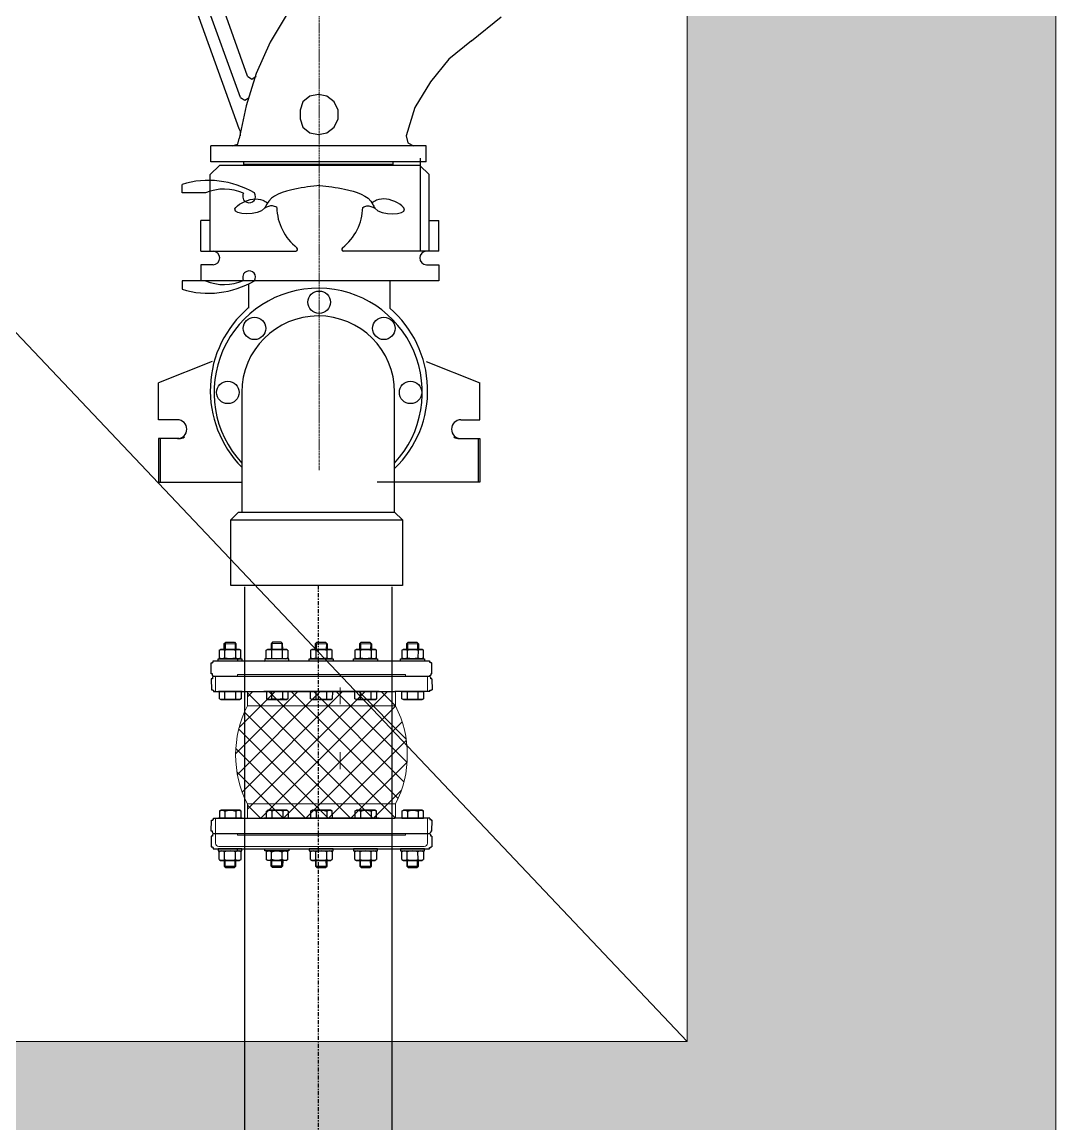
# Model space of a CAD drawing. Header units: millimetres. Extents: x -294625 to 2136527, y -251383 to 128331.
# Drawn here: x 1134293 to 1134853, y -215359 to -214761 of the extents above; entities that cross this region are included whole.
import ezdxf

# ---------------------------------------------------------------- set-up
doc = ezdxf.new("R2010")
doc.units = ezdxf.units.MM
doc.linetypes.add('CENTER', pattern=[3, 1.5, -0.5, 0.5, -0.5])
for name, color, linetype, lineweight in [('0-4', 250, 'Continuous', 5), ('01. CẤP NƯỚC LẠNH', 5, 'Continuous', 9), ('A-FLOR-PATT-1', 254, 'Continuous', 18), ('ICE-BP', 4, 'Continuous', 25), ('ICE-CENTER', 8, 'CENTER', 0), ('N2-PK-TB', 2, 'Continuous', 20), ('N3-NOTE', 11, 'Continuous', 13)]:
    doc.layers.add(name, color=color, linetype=linetype, lineweight=lineweight)
doc.layers.add('H-N-FITTING-35', color=2, linetype='Continuous')
doc.layers.add('ICE-CEN', color=8, linetype='CENTER')

# ---------------------------------------------------------------- blocks, each defined once
blk = doc.blocks.new('WPP')
at = {"layer": 'H-N-FITTING-35', "ltscale": 1000}
for p, q in [((137898.4921038086, -19559.51503570164, 5.101671538996662), (137827.4822882437, -19362.62418345895, 5.101671538996662)), ((137900.1059632527, -19524.01012792005, 5.101671538996662), (137850.0763204684, -19386.83207512803, 5.101671538996662)), ((137908.1752604756, -19499.80223625073, 5.101671538996662), (137869.4426338039, -19391.67365346172, 5.101671538996662)), ((137953.3633249244, -19428.79242068724, 5.101671538996662), (137933.9970115891, -19461.06960957972, 5.101671538996662)), ((138163.1650527248, -19459.45575013333, 5.101671538996662), (138197.0561010616, -19432.02013957455, 5.101671538996662)), ((137933.9970115891, -19461.06960957972, 5.101671538996662), (137917.8584171433, -19496.57451736144, 5.101671538996662)), ((138163.1650527248, -19459.45575013333, 5.101671538996662), (138137.343301611, -19480.43592291357, 5.101671538996662)), ((138137.343301611, -19480.43592291357, 5.101671538996662), (138116.3631288311, -19506.2576740276, 5.101671538996662)), ((137917.8584171433, -19496.57451736144, 5.101671538996662), (137906.5614010312, -19533.6932845877, 5.101671538996662)), ((137908.1752604756, -19499.80223625073, 5.101671538996662), (137913.0168388095, -19503.02995513998, 5.101671538996662)), ((137913.0168388095, -19503.02995513998, 5.101671538996662), (137917.8584171433, -19499.80223625069, 5.101671538996662)), ((138116.3631288311, -19506.2576740276, 5.101671538996662), (138098.6106749405, -19535.30714403084, 5.101671538996662)), ((137900.1059632527, -19524.01012792005, 5.101671538996662), (137904.9475415866, -19527.23784680925, 5.101671538996662)), ((137904.9475415866, -19527.23784680925, 5.101671538996662), (137909.7891199205, -19524.01012791996, 5.101671538996662)), ((137971.1157788159, -19528.85170625338, 5.101671538996662), (137967.8880599267, -19538.53486292103, 5.101671538996662)), ((137979.1850760391, -19522.3962684748, 5.101671538996662), (137971.1157788159, -19528.85170625338, 5.101671538996662)), ((137988.8682327066, -19520.78240903013, 5.101671538996662), (137979.1850760391, -19522.3962684748, 5.101671538996662)), ((137998.5513893743, -19522.39626847465, 5.101671538996662), (137988.8682327066, -19520.78240903013, 5.101671538996662)), ((138006.6206865974, -19528.85170625315, 5.101671538996662), (137998.5513893743, -19522.39626847465, 5.101671538996662)), ((138011.4622649313, -19538.53486292071, 5.101671538996662), (138006.6206865974, -19528.85170625315, 5.101671538996662)), ((137906.5614010312, -19533.6932845877, 5.101671538996662), (137898.4921038086, -19570.81205181396, 5.101671538996662)), ((137967.8880599267, -19538.53486292103, 5.101671538996662), (137967.8880599269, -19548.21801958878, 5.101671538996662)), ((138011.4622649315, -19548.21801958841, 5.101671538996662), (138011.4622649313, -19538.53486292071, 5.101671538996662)), ((138098.6106749405, -19535.30714403084, 5.101671538996662), (138088.9275182732, -19567.58433292322, 5.101671538996662)), ((137967.8880599269, -19548.21801958878, 5.101671538996662), (137971.1157788162, -19557.90117625643, 5.101671538996662)), ((137971.1157788162, -19557.90117625643, 5.101671538996662), (137979.1850760393, -19564.35661403488, 5.101671538996662)), ((137998.5513893748, -19564.35661403474, 5.101671538996662), (138006.6206865977, -19557.90117625616, 5.101671538996662)), ((138006.6206865977, -19557.90117625616, 5.101671538996662), (138011.4622649315, -19548.21801958841, 5.101671538996662)), ((137900.105963253, -19562.74275459084, 5.101671538996662), (137898.4921038086, -19559.51503570164, 5.101671538996662)), ((137900.105963253, -19567.58433292471, 5.101671538996662), (137900.105963253, -19562.74275459084, 5.101671538996662)), ((137979.1850760393, -19564.35661403488, 5.101671538996662), (137988.868232707, -19565.97047347941, 5.101671538996662)), ((137988.868232707, -19565.97047347941, 5.101671538996662), (137998.5513893748, -19564.35661403474, 5.101671538996662)), ((138088.9275182732, -19567.58433292322, 5.101671538996662), (138090.5413777179, -19575.65363014633, 5.101671538996662)), ((137988.868232707, -19578.88134903627, 5.101671538996662), (137866.2149149163, -19578.8813490373, 5.101671538996662)), ((137866.2149149163, -19597.17175607625, 5.101671538996662), (137866.2149149163, -19578.8813490373, 5.101671538996662)), ((137890.4228065854, -19578.88134903708, 5.101671538996662), (137896.8782443639, -19577.26748959237, 5.101671538996662)), ((137896.8782443639, -19577.26748959237, 5.101671538996662), (137898.4921038086, -19570.81205181396, 5.101671538996662)), ((138111.521550498, -19578.88134903536, 5.101671538996662), (137988.868232707, -19578.88134903627, 5.101671538996662)), ((138090.5413777179, -19575.65363014633, 5.101671538996662), (138096.9968154964, -19578.8813490355, 5.101671538996662)), ((138111.521550498, -19597.17175607434, 5.101671538996662), (138111.521550498, -19578.88134903536, 5.101671538996662)), ((138104.8933589302, -19699.04440863681, 5.101671538996662), (138104.8933589293, -19593.27506370803, 5.101671538996662)), ((137876.263270942, -19601.47948257087, 5.101671538996662), (137865.504207978, -19611.8719649517, 5.101671538996662)), ((137988.868232707, -19597.17175607529, 5.101671538996662), (137866.2149149163, -19597.17175607625, 5.101671538996662)), ((138104.3554057812, -19601.47948256909, 5.101671538996662), (137876.263270942, -19601.47948257087, 5.101671538996662)), ((137903.8716352908, -19597.17175607597, 5.101671538996662), (137902.7957289943, -19597.17175607597, 5.101671538996662)), ((137903.8716352908, -19600.39947496518, 5.101671538996662), (137903.8716352908, -19597.17175607597, 5.101671538996662)), ((138073.8648301237, -19600.39947496387, 5.101671538996662), (137903.8716352908, -19600.39947496518, 5.101671538996662)), ((138111.521550498, -19597.17175607434, 5.101671538996662), (137988.868232707, -19597.17175607529, 5.101671538996662)), ((138073.8648301237, -19600.39947496387, 5.101671538996662), (138073.8648301237, -19597.17175607462, 5.101671538996662)), ((138074.9407364202, -19597.17175607462, 5.101671538996662), (138073.8648301237, -19597.17175607462, 5.101671538996662)), ((138104.3554057812, -19601.47948256909, 5.101671538996662), (138115.1144687454, -19611.87196494979, 5.101671538996662)), ((137865.5042079785, -19699.04440863858, 5.101671538996662), (137865.504207978, -19611.8719649517, 5.101671538996662)), ((138115.1144687461, -19699.04440863663, 5.101671538996662), (138115.1144687454, -19611.87196494979, 5.101671538996662)), ((137833.4701422413, -19632.67666385806, 5.101671538996662), (137833.4701422413, -19622.98222342605, 5.101671538996662)), ((137860.2974302864, -19632.67666385783, 5.101671538996662), (137833.4701422413, -19632.67666385806, 5.101671538996662)), ((137854.7451450145, -19699.04440863871, 5.101671538996662), (137854.7451450143, -19663.88204776289, 5.101671538996662)), ((137865.5042079785, -19663.8820477628, 5.101671538996662), (137854.7451450143, -19663.88204776289, 5.101671538996662)), ((138115.1144687459, -19663.88204776081, 5.101671538996662), (138125.8735317099, -19663.88204776072, 5.101671538996662)), ((138125.8735317104, -19699.04440863663, 5.101671538996662), (138125.8735317099, -19663.88204776072, 5.101671538996662)), ((137854.7451450145, -19699.04440863871, 5.101671538996662), (137963.0880681686, -19699.04440863786, 5.101671538996662)), ((138125.8735317104, -19699.04440863663, 5.101671538996662), (138017.5306085562, -19699.04440863749, 5.101671538996662)), ((137854.7451450147, -19714.44964369417, 5.101671538996662), (137854.745145015, -19732.60365795021, 5.101671538996662)), ((137868.7636200231, -19714.44964369411, 5.101671538996662), (137854.7451450147, -19714.44964369417, 5.101671538996662)), ((138111.8550567017, -19714.44964369222, 5.101671538996662), (138125.8735317104, -19714.44964369209, 5.101671538996662)), ((138125.8735317104, -19714.44964369209, 5.101671538996662), (138125.8735317104, -19732.60365794813, 5.101671538996662)), ((137860.2974302871, -19732.63646025938, 5.101671538996662), (137833.470142242, -19732.6364602596, 5.101671538996662)), ((137833.470142242, -19732.6364602596, 5.101671538996662), (137833.470142242, -19742.33090069157, 5.101671538996662)), ((138125.8735317104, -19732.60365794813, 5.101671538996662), (137854.745145015, -19732.60365795021, 5.101671538996662)), ((137867.8900383522, -19824.61452372225, 5.101671538996662), (137806.674869258, -19848.78224829961, 5.101671538996662)), ((138111.4602864941, -19824.61452372225, 5.101671538996662), (138172.6754555884, -19848.78224829961, 5.101671538996662)), ((137806.6748692582, -19890.89679818391, 5.101671538996662), (137806.674869258, -19848.78224829961, 5.101671538996662)), ((138172.6754555879, -19890.89679818391, 5.101671538996662), (138172.6754555884, -19848.78224829961, 5.101671538996662)), ((137828.1929951864, -19890.89679818381, 5.101671538996662), (137806.6748692582, -19890.89679818391, 5.101671538996662)), ((138151.1573296599, -19890.89679818381, 5.101671538996662), (138172.6754555879, -19890.89679818391, 5.101671538996662)), ((137806.6748692584, -19912.41492411209, 5.101671538996662), (137806.6748692589, -19962.09057880922, 5.101671538996662)), ((137828.1929951867, -19912.41492411199, 5.101671538996662), (137806.6748692584, -19912.41492411209, 5.101671538996662)), ((137808.4811742709, -19912.41492411209, 5.101671538996662), (137808.4811742711, -19962.09057880918, 5.101671538996662)), ((137829.9993001989, -19912.4149241119, 5.101671538996662), (137808.4811742709, -19912.41492411209, 5.101671538996662)), ((138149.3510246472, -19912.4149241119, 5.101671538996662), (138170.8691505757, -19912.41492411209, 5.101671538996662)), ((138151.1573296597, -19912.41492411199, 5.101671538996662), (138172.6754555879, -19912.41492411209, 5.101671538996662)), ((138170.8691505757, -19912.41492411209, 5.101671538996662), (138170.8691505753, -19962.09057880918, 5.101671538996662)), ((138172.6754555879, -19912.41492411209, 5.101671538996662), (138172.6754555875, -19962.09057880922, 5.101671538996662)), ((137806.6748692589, -19962.09057880922, 5.101671538996662), (137901.5030146344, -19962.09057880854, 5.101671538996662)), ((137808.4811742711, -19962.09057880918, 5.101671538996662), (137901.5030146344, -19962.09057880849, 5.101671538996662)), ((138170.8691505753, -19962.09057880918, 5.101671538996662), (138055.876644141, -19962.09057880827, 5.101671538996662)), ((138172.6754555875, -19962.09057880922, 5.101671538996662), (138075.612105544, -19962.09057880849, 5.101671538996662))]:
    blk.add_line(p, q, dxfattribs=at)
at = {"layer": 'H-N-FITTING-35', "ltscale": 1000, "elevation": 5.101671538995792}
for points in [[(138069.9757886983, -19732.60365794858), (138069.9757886983, -19763.71527233835)], [(137909.374536148, -19736.16575060251), (137909.374536148, -19763.71527233835)]]:
    blk.add_lwpolyline(points, dxfattribs=at)
at = {"layer": 'H-N-FITTING-35', "ltscale": 1000}
for centre in [(137989.6751624232, -19757.13304738411, 5.101671538996662), (137916.0371838799, -19786.84874105311, 5.101671538996662), (138063.3131409665, -19786.84874105311, 5.101671538996662), (137885.6154023509, -19859.76447954289, 5.101671538996662), (138093.7349224952, -19859.76447954289, 5.101671538996662)]:
    blk.add_circle(centre, 12.76562754309999, dxfattribs=at)
for centre, radius, start, end in [((137863.7331286313, -19720.73319406158, 5.101671538996662), 102.3283958900079, 59.3760068051856, 107.2021429008898), ((137881.6629324439, -19682.4047505295, 5.101671538996662), 54.1236296501386, 66.19523729751435, 113.2506128030971), ((137909.7470485244, -19636.51406109851, 5.101671538996662), 7.217094262054405, 149.8175367236602, 250.3002245007299), ((137910.1466898972, -19636.83525899399, 5.101671538996662), 7.066042897435682, 246.3683216880373, 36.05293138991403), ((138001.5928047278, -19647.81008382834, 5.101671538996662), 60.23174088852212, 181.2989311507004, 231.8861729917996), ((137979.0258719958, -19647.81008382852, 5.101671538996662), 60.23174088852212, 308.113827018379, 358.7010688492995), ((137963.0880681686, -19696.89259604507, 5.101671538996662), 2.151812592822337, 270, 51.8861729917997), ((138017.5306085562, -19696.89259604466, 5.101671538996662), 2.151812592822337, 128.113827018379, 270), ((137868.7636200231, -19706.74702616633, 5.101671538996662), 7.702617527724527, 270, 90), ((138111.8550567017, -19706.74702616451, 5.101671538996662), 7.702617527724527, 90, 270), ((137863.7331286306, -19644.57993005562, 5.101671538996662), 102.3283958900079, 252.7978570991405, 300.6239931948144), ((137881.6629324439, -19682.90837358712, 5.101671538996662), 54.1236296501386, 246.7493871969029, 293.8047627024856), ((137909.7470485251, -19728.79906301771, 5.101671538996662), 7.217094262054405, 109.6997754992701, 210.1824632763398), ((137910.1466898981, -19728.47786512223, 5.101671538996662), 7.066042897435682, 323.947068610086, 113.6316783119626), ((137988.5576796732, -19859.76447954289, 5.101671538996662), 118.6006671621937, 89.46013800716291, 222.775952313052), ((137988.5576796732, -19859.76447954289, 5.101671538996662), 118.6006671621937, 317.2238775557592, 89.46013800716291), ((137989.4061858577, -19857.71087513753, 5.101671538996662), 123.8007845188589, 130.2748624531986, 224.7620520992884), ((137989.4061858577, -19857.71087513753, 5.101671538996662), 123.8007845188589, 314.1331150621268, 49.39802250413911), ((137828.1929951867, -19901.65586114784, 5.101671538996662), 10.75906296411169, 270, 90), ((138151.1573296599, -19901.65586114784, 5.101671538996662), 10.75906296411169, 90, 270), ((137829.9993001989, -19901.65586114784, 5.101671538996662), 10.75906296411169, 270, 304.8512962602958), ((138149.3510246475, -19901.65586114784, 5.101671538996662), 10.75906296411169, 235.1487037397042, 270)]:
    blk.add_arc(centre, radius, start, end, dxfattribs=at)
for points in [[(137990.309338362, -19624.04665093347, 5.101671538996662), (137961.9724429788, -19628.35341297096, 5.101671538996662), (137929.7808656683, -19645.66914004587, 5.101671538996662), (137927.53394239, -19649.89072364122, 5.101671538996662), (137893.7877209515, -19650.961871718, 5.101671538996662), (137901.8557570218, -19643.9515692742, 5.101671538996662), (137925.6367394407, -19641.06717053235, 5.101671538996662), (137930.8318170346, -19643.78004556231, 5.101671538996662)], [(137990.309338362, -19624.04665093347, 5.101671538996662), (138018.6462337449, -19628.35341297059, 5.101671538996662), (138050.8378110554, -19645.66914004488, 5.101671538996662), (138053.0847343341, -19649.89072364023, 5.101671538996662), (138086.8309557722, -19650.9618717165, 5.101671538996662), (138078.7629197021, -19643.95156927285, 5.101671538996662), (138054.9819372832, -19641.06717053127, 5.101671538996662), (138049.7868596893, -19643.78004556139, 5.101671538996662)], [(137941.3765414467, -19649.1754580955, 5.101671538996662), (137936.5019413561, -19647.37854302171, 5.101671538996662), (137927.53394239, -19649.89072364122, 5.101671538996662)], [(138039.2421352773, -19649.17545809473, 5.101671538996662), (138044.1167353678, -19647.37854302088, 5.101671538996662), (138053.0847343341, -19649.89072364023, 5.101671538996662)]]:
    blk.add_spline(points, degree=3, dxfattribs=at)
at = {"layer": 'ICE-BP', "ltscale": 1000}
for p, q in [((137901.5030146337, -19859.76913900491, 5.101671538996662), (137901.5030146346, -19995.95842550977, 5.101671538996662)), ((138075.6121055442, -19995.95842550864, 5.101671538996662), (138075.6121055433, -19859.56036376228, 5.101671538996662)), ((137889.0327874392, -20004.84315494281, 5.101671538998995), (137897.9175168725, -19995.95842550977, 5.101671538998995)), ((137897.9175168725, -19995.95842550977, 5.101671538998995), (138075.6121055442, -19995.95842550864, 5.101671538998995)), ((138075.6121055442, -19995.95842550864, 5.101671538998995), (138084.4968349778, -20004.84315494154, 5.101671538998995)), ((137889.0327874392, -20004.84315494281, 5.101671538998995), (138084.4968349778, -20004.84315494154, 5.101671538998995)), ((137889.0327874394, -20079.47488218531, 5.101671538998995), (137889.0327874392, -20004.84315494281, 5.101671538998995)), ((138084.4968349778, -20004.84315494154, 5.101671538998995), (138084.4968349782, -20079.47488218409, 5.101671538998995)), ((138084.4968349782, -20079.47488218409, 5.101671538998995), (137889.0327874394, -20079.47488218531, 5.101671538998995)), ((137904.5575600856, -20081.31103877045, 5.101671538998651), (137904.5860417234, -20793.38504935915, 5.101671538970926)), ((138072.5575600856, -20081.31103877045, 5.101671538998651), (138072.5860437867, -20793.41022166381, 5.101671538970924))]:
    blk.add_line(p, q, dxfattribs=at)
blk.add_arc((137988.5576796732, -19859.76447954289, 5.101671538996662), 87.05466516408475, 0.1343406795807276, 180.0030666644117, dxfattribs=at)
at = {"layer": 'ICE-CEN', "ltscale": 3}
blk.add_line((137988.5575600883, -20079.47488218467, 5.101671538996317), (137988.6346818327, -20774.6518731673, 5.101671538993015), dxfattribs=at)
at = {"layer": 'ICE-CENTER', "color": 8}
blk.add_line((137989.6751624232, -19948.32940109535, 5.101671538996662), (137989.6751624232, -18678.53364438631, 5.101671538996662), dxfattribs=at)
blk = doc.blocks.new('ExpSin8')
h = blk.add_hatch()
h.set_pattern_fill('ANSI37', color=8, scale=198, angle=-1.272221872585407e-14, style=0)
h.set_pattern_definition([(44.99999999999999, (2.640000000001227, -165), (-17.50089283436705, 17.50089283436706), []), (135, (2.640000000001227, -165), (-17.50089283436706, -17.50089283436705), [])])
h.paths.add_polyline_path([(201.1600000000017, 115.3335341203565, 0.2403685120750965), (48.84000000000106, 115.3335341203565), (48.84000000000014, -115.3335341203565, 0.2403685120750964), (201.1600000000008, -115.3335341203565)])
h.paths.add_polyline_path([(26.39999999999963, -115.3335341203565), (48.84000000000015, -115.3335341203565), (48.84000000000106, 115.3335341203565), (26.40000000000056, 115.3335341203565)])
h.paths.add_polyline_path([(201.1600000000016, 115.3335341203565), (201.1600000000007, -115.3335341203565), (223.6000000000003, -115.3335341203565), (223.6000000000012, 115.3335341203565)])
for points in [[(2.640000000001227, -165), (26.40000000000054, -165), (26.40000000000056, 165), (2.640000000001247, 165)], [(247.3600000000015, -165), (223.6000000000013, -165), (223.6000000000013, 165), (247.3600000000015, 165)], [(2.640000000001245, 131), (9.175158733904648e-13, 131), (-8.021171617536571e-15, -131), (2.640000000000319, -131)], [(247.3600000000015, 131), (250.0000000000009, 131), (250, -131), (247.3600000000006, -131)]]:
    blk.add_lwpolyline(points, close=True)
at = {"color": 8}
for points in [[(26.40000000000055, 115.3335341203565), (48.84000000000106, 115.3335341203565), (48.84000000000014, -115.3335341203565), (26.39999999999963, -115.3335341203565)], [(223.6000000000013, 115.3335341203565), (201.1600000000017, 115.3335341203565), (201.1600000000008, -115.3335341203565), (223.6000000000004, -115.3335341203565)]]:
    blk.add_lwpolyline(points, close=True, dxfattribs=at)
for centre, start, end in [((125.0000000000009, -33.9366456874268), 62.96860828674399, 117.031391713256), ((125, 33.93664568742678), 242.968608286744, 297.031391713256)]:
    blk.add_arc(centre, 167.5766456874225, start, end)
blk = doc.blocks.new('NUT')
at = {"linetype": 'Continuous'}
for p, q in [((-14.70091237503925, 12.07607484380605), (-13.10062706212034, 13)), ((-14.70091237503925, 0.9239251561939454), (-13.10062706212034, 0)), ((-7.50555349946535, 1.106895198335224), (-7.505553499465123, 11.89310480166478)), ((7.505553499465123, 1.106895198335224), (7.505553499465123, 11.89310480166478)), ((14.70091237503925, 12.07607484380605), (13.10062706212034, 13)), ((14.70091237503925, 0.9239251561939454), (13.10062706212034, 0))]:
    blk.add_line(p, q, dxfattribs=at)
blk.add_lwpolyline([(-16.5, 16), (-16.5, 13), (16.5, 13), (16.5, 16)], close=True)
for points in [[(-15, 1.106895198335224), (-15, 11.89310480166478)], [(-13.10062706212034, 13), (13.10062706212034, 13)], [(-13.10062706212034, 0), (13.10062706212034, 0)], [(13.10062706212034, 0), (-13.10062706212011, 0)], [(15, 11.89310480166478), (15, 1.106895198335224)]]:
    blk.add_lwpolyline(points, dxfattribs=at)
for centre, radius, start, end in [((-11.25277674973267, 6.103728749386619), 6.896271250613385, 57.08669084495057, 122.9133091550494), ((-11.25277674973267, 6.896271250613381), 6.896271250613385, 237.0866908449506, 302.9133091550494), ((0, -13), 26, 73.22134511903967, 106.7786548809604), ((0, 26), 26, 253.2213451190396, 286.7786548809603), ((11.25277674973267, 6.103728749386619), 6.896271250613385, 57.08669084495057, 122.9133091550494), ((11.25277674973267, 6.896271250613381), 6.896271250613385, 237.0866908449506, 302.9133091550494)]:
    blk.add_arc(centre, radius, start, end, dxfattribs=at)

msp = doc.modelspace()

# ---------------------------------------------------------------- hatches: boundary and pattern name
at = {"layer": 'A-FLOR-PATT-1'}
h = msp.add_hatch(dxfattribs=at)
h.set_pattern_fill('ANGLE', color=256, scale=3, style=0)
h.set_pattern_definition([(0, (143.117419464048, 0.7071067811921239), (0, 20.955), [15.24, -5.715]), (90, (143.117419464048, 0.7071067811921239), (-20.955, 1.283123683806639e-15), [15.24, -5.715])])
h.paths.add_polyline_path([(1134853.456268873, -214163.8495059884), (1134853.456268873, -215513.8495219694), (1132753.231289614, -215513.8495219694), (1132753.231289614, -214163.8495059884)])
h.paths.add_polyline_path([(1134653.456268873, -214363.8495059884), (1134653.456268873, -215313.8495219694), (1132953.231289614, -215313.8495219694), (1132953.231289614, -214363.8495059884)], flags=16)

# ---------------------------------------------------------------- linework, layer by layer
at = {"layer": '0-4'}
for p, q in [((1134465.357143087, -215131.126489797, -0.3574401095573307), (1134465.357143087, -215121.9310874986, -0.3574401095573307)), ((1134465.357143087, -215166.2662424374, -0.3574401095573307), (1134465.357143087, -215157.070840139, -0.3574401095573307))]:
    msp.add_line(p, q, dxfattribs=at)
at = {"layer": '01. CẤP NƯỚC LẠNH', "elevation": -0.3574401095573307}
msp.add_lwpolyline([(1134397.681140445, -215201.1827432553), (1134512.630455939, -215201.1827432553), (1134512.630455944, -215206.4077120781, -0.414213562373095), (1134510.888799649, -215208.1493683903), (1134399.422796749, -215208.1493684259, -0.414213562373095), (1134397.68114045, -215206.407712244)], format="xyb", close=True, dxfattribs=at)
at = {"layer": 'H-N-FITTING-35', "ltscale": 1000}
for p, q in [((1134409.548681075, -215106.7916105593), (1134409.548681075, -215107.6504871883)), ((1134412.164124971, -215124.2370014454), (1134399.234235908, -215124.2049209408)), ((1134402.748775897, -215128.0899298482), (1134402.758393345, -215124.2136647707)), ((1134408.630350085, -215128.1045226938), (1134408.639967533, -215124.2282576155)), ((1134486.341197212, -215124.2209611933, -0.5193016426715191), (1134423.971529186, -215124.2209611933, -0.5193016426715191)), ((1134424.764174184, -215124.2403801842), (1134437.694059607, -215124.2068648256)), ((1134428.298378234, -215128.107509259), (1134428.28833063, -215124.2312452725)), ((1134434.179950766, -215128.0922637243), (1134434.169903162, -215124.2159997383)), ((1134461.619460627, -215124.2370014454), (1134448.689571564, -215124.2049209408)), ((1134452.204111553, -215128.0899298482), (1134452.213729001, -215124.2136647707)), ((1134458.085685741, -215128.1045226938), (1134458.095303189, -215124.2282576155)), ((1134485.657774054, -215124.2370014454), (1134472.727884992, -215124.2049209408)), ((1134476.242424981, -215128.0899298482), (1134476.252042429, -215124.2136647707)), ((1134482.123999168, -215128.1045226938), (1134482.133616617, -215124.2282576155)), ((1134511.142990147, -215124.2370014454), (1134498.213101085, -215124.2049209408)), ((1134501.727641074, -215128.0899298482), (1134501.737258522, -215124.2136647707)), ((1134507.609215261, -215128.1045226938), (1134507.61883271, -215124.2282576155)), ((1134399.929349782, -215128.1546253515), (1134400.555467103, -215128.5181886159)), ((1134410.821506773, -215128.5436598117), (1134400.555467103, -215128.5181886159)), ((1134400.555467103, -215128.5181886159), (1134410.821506773, -215128.5436598117)), ((1134411.449420457, -215128.1832079385), (1134410.821506773, -215128.5436598117)), ((1134425.479316612, -215128.1865073417), (1134426.107270292, -215128.5468895313)), ((1134426.107270292, -215128.5468895313), (1134436.373307072, -215128.5202790939)), ((1134436.373307072, -215128.5202790939), (1134426.107270292, -215128.5468895313)), ((1134436.999384044, -215128.1566463503), (1134436.373307072, -215128.5202790939)), ((1134449.384685438, -215128.1546253515), (1134450.010802759, -215128.5181886159)), ((1134460.276842429, -215128.5436598117), (1134450.010802759, -215128.5181886159)), ((1134450.010802759, -215128.5181886159), (1134460.276842429, -215128.5436598117)), ((1134460.904756112, -215128.1832079385), (1134460.276842429, -215128.5436598117)), ((1134473.422998866, -215128.1546253515), (1134474.049116186, -215128.5181886159)), ((1134484.315155856, -215128.5436598117), (1134474.049116186, -215128.5181886159)), ((1134474.049116186, -215128.5181886159), (1134484.315155856, -215128.5436598117)), ((1134484.943069539, -215128.1832079385), (1134484.315155856, -215128.5436598117)), ((1134498.908214958, -215128.1546253515), (1134499.534332279, -215128.5181886159)), ((1134509.80037195, -215128.5436598117), (1134499.534332279, -215128.5181886159)), ((1134499.534332279, -215128.5181886159), (1134509.80037195, -215128.5436598117)), ((1134510.428285633, -215128.1832079385), (1134509.80037195, -215128.5436598117)), ((1134412.164124971, -215192.87518294), (1134399.234235908, -215192.9072634451)), ((1134399.929349782, -215188.9575590344), (1134400.555467103, -215188.5939957695)), ((1134410.821506773, -215188.5685245742), (1134400.555467103, -215188.5939957695)), ((1134400.555467103, -215188.5939957695), (1134410.821506773, -215188.5685245742)), ((1134402.748775897, -215189.0222545373), (1134402.758393345, -215192.8985196147)), ((1134408.630350085, -215189.0076616921), (1134408.639967533, -215192.8839267704)), ((1134411.449420457, -215188.928976447), (1134410.821506773, -215188.5685245742)), ((1134486.341197212, -215192.8912231926, -0.5193016426715191), (1134423.971529186, -215192.8912231926, -0.5193016426715191)), ((1134424.764174184, -215192.8718042017), (1134437.694059607, -215192.9053195598)), ((1134425.479316612, -215188.925677045), (1134426.107270292, -215188.5652948542)), ((1134426.107270292, -215188.5652948542), (1134436.373307072, -215188.591905292)), ((1134436.373307072, -215188.591905292), (1134426.107270292, -215188.5652948542)), ((1134428.298378234, -215189.0046751269), (1134428.28833063, -215192.8809391138)), ((1134434.179950766, -215189.0199206616), (1134434.169903162, -215192.8961846485)), ((1134436.999384044, -215188.9555380356), (1134436.373307072, -215188.591905292)), ((1134461.619460627, -215192.87518294), (1134448.689571564, -215192.9072634451)), ((1134449.384685438, -215188.9575590344), (1134450.010802759, -215188.5939957695)), ((1134460.276842429, -215188.5685245742), (1134450.010802759, -215188.5939957695)), ((1134450.010802759, -215188.5939957695), (1134460.276842429, -215188.5685245742)), ((1134452.204111553, -215189.0222545373), (1134452.213729001, -215192.8985196147)), ((1134458.085685741, -215189.0076616921), (1134458.095303189, -215192.8839267704)), ((1134460.904756112, -215188.928976447), (1134460.276842429, -215188.5685245742)), ((1134485.657774054, -215192.87518294), (1134472.727884992, -215192.9072634451)), ((1134473.422998866, -215188.9575590344), (1134474.049116186, -215188.5939957695)), ((1134484.315155856, -215188.5685245742), (1134474.049116186, -215188.5939957695)), ((1134474.049116186, -215188.5939957695), (1134484.315155856, -215188.5685245742)), ((1134476.242424981, -215189.0222545373), (1134476.252042429, -215192.8985196147)), ((1134482.123999168, -215189.0076616921), (1134482.133616617, -215192.8839267704)), ((1134484.943069539, -215188.928976447), (1134484.315155856, -215188.5685245742)), ((1134511.142990147, -215192.87518294), (1134498.213101085, -215192.9072634451)), ((1134498.908214958, -215188.9575590344), (1134499.534332279, -215188.5939957695)), ((1134509.80037195, -215188.5685245742), (1134499.534332279, -215188.5939957695)), ((1134499.534332279, -215188.5939957695), (1134509.80037195, -215188.5685245742)), ((1134501.727641074, -215189.0222545373), (1134501.737258522, -215192.8985196147)), ((1134507.609215261, -215189.0076616921), (1134507.61883271, -215192.8839267704)), ((1134510.428285633, -215188.928976447), (1134509.80037195, -215188.5685245742)), ((1134409.548681075, -215210.3205738266), (1134409.548681075, -215209.4616971968))]:
    msp.add_line(p, q, dxfattribs=at)
at = {"layer": 'H-N-FITTING-35', "ltscale": 1000, "elevation": 9.320782595471666}
for points in [[(1134402.440487985, -215101.3735380996), (1134402.448265077, -215098.2390195392), (1134403.23383899, -215097.4573341722), (1134407.935616831, -215097.4689998104), (1134408.717302199, -215098.2545737235), (1134408.709525106, -215101.3890922838)], [(1134434.094742546, -215101.3758595985), (1134434.08661761, -215098.2413419199), (1134433.300956957, -215097.4597437348), (1134428.599180439, -215097.471931138), (1134427.817582254, -215098.2575917911), (1134427.825707189, -215101.3921094693)], [(1134451.895823641, -215101.3735380996), (1134451.903600733, -215098.2390195392), (1134452.689174646, -215097.4573341722), (1134457.390952487, -215097.4689998104), (1134458.172637854, -215098.2545737235), (1134458.164860762, -215101.3890922838)], [(1134475.934137068, -215101.3735380996), (1134475.94191416, -215098.2390195392), (1134476.727488074, -215097.4573341722), (1134481.429265915, -215097.4689998104), (1134482.210951281, -215098.2545737235), (1134482.20317419, -215101.3890922838)], [(1134501.419353162, -215101.3735380996), (1134501.427130253, -215098.2390195392), (1134502.212704167, -215097.4573341722), (1134506.914482008, -215097.4689998104), (1134507.696167375, -215098.2545737235), (1134507.688390282, -215101.3890922838)], [(1134402.440487985, -215215.7386462855), (1134402.448265077, -215218.8731648458), (1134403.23383899, -215219.6548502133), (1134407.935616831, -215219.6431845751), (1134408.717302199, -215218.8576106616), (1134408.709525106, -215215.7230921012)], [(1134434.094742546, -215215.736324787), (1134434.08661761, -215218.8708424655), (1134433.300956957, -215219.6524406515), (1134428.599180439, -215219.6402532479), (1134427.817582254, -215218.8545925948), (1134427.825707189, -215215.7200749166)], [(1134451.895823641, -215215.7386462855), (1134451.903600733, -215218.8731648458), (1134452.689174646, -215219.6548502133), (1134457.390952487, -215219.6431845751), (1134458.172637854, -215218.8576106616), (1134458.164860762, -215215.7230921012)], [(1134475.934137068, -215215.7386462855), (1134475.94191416, -215218.8731648458), (1134476.727488074, -215219.6548502133), (1134481.429265915, -215219.6431845751), (1134482.210951281, -215218.8576106616), (1134482.20317419, -215215.7230921012)], [(1134501.419353162, -215215.7386462855), (1134501.427130253, -215218.8731648458), (1134502.212704167, -215219.6548502133), (1134506.914482008, -215219.6431845751), (1134507.696167375, -215218.8576106616), (1134507.688390282, -215215.7230921012)]]:
    msp.add_lwpolyline(points, close=True, dxfattribs=at)
at = {"layer": 'H-N-FITTING-35', "ltscale": 1000}
for points in [[(1134402.448265077, -215098.2390195392), (1134408.717302199, -215098.2545737235)], [(1134402.840079897, -215098.2399916766), (1134402.832302805, -215101.374510237)], [(1134408.325487378, -215098.253601587), (1134408.317710286, -215101.3881201482)], [(1134434.08661761, -215098.2413419199), (1134427.817582254, -215098.2575917911)], [(1134428.209396963, -215098.2565761745), (1134428.217521899, -215101.3910938519)], [(1134433.6948029, -215098.2423575373), (1134433.702927836, -215101.3768752155)], [(1134451.903600733, -215098.2390195392), (1134458.172637854, -215098.2545737235)], [(1134452.295415553, -215098.2399916766), (1134452.287638461, -215101.374510237)], [(1134457.780823034, -215098.253601587), (1134457.773045942, -215101.3881201482)], [(1134475.94191416, -215098.2390195392), (1134482.210951281, -215098.2545737235)], [(1134476.333728981, -215098.2399916766), (1134476.325951888, -215101.374510237)], [(1134481.819136461, -215098.253601587), (1134481.811359369, -215101.3881201482)], [(1134501.427130253, -215098.2390195392), (1134507.696167375, -215098.2545737235)], [(1134501.818945074, -215098.2399916766), (1134501.811167982, -215101.374510237)], [(1134507.304352555, -215098.253601587), (1134507.296575462, -215101.3881201482)], [(1134399.81234069, -215128.0826442234), (1134399.821958138, -215124.2063791456)], [(1134399.821958138, -215124.2063791456), (1134411.576402741, -215124.2355432411)], [(1134411.576402741, -215124.2355432411), (1134411.566785292, -215128.1118083189)], [(1134437.106337542, -215124.2083882513), (1134425.351896249, -215124.238856759)], [(1134425.351896249, -215124.238856759), (1134425.361943854, -215128.1151207454)], [(1134437.116385147, -215128.0846522374), (1134437.106337542, -215124.2083882513)], [(1134449.267676346, -215128.0826442234), (1134449.277293794, -215124.2063791456)], [(1134449.277293794, -215124.2063791456), (1134461.031738397, -215124.2355432411)], [(1134461.031738397, -215124.2355432411), (1134461.022120948, -215128.1118083189)], [(1134473.305989773, -215128.0826442234), (1134473.315607221, -215124.2063791456)], [(1134473.315607221, -215124.2063791456), (1134485.070051824, -215124.2355432411)], [(1134485.070051824, -215124.2355432411), (1134485.060434375, -215128.1118083189)], [(1134498.791205866, -215128.0826442234), (1134498.800823315, -215124.2063791456)], [(1134498.800823315, -215124.2063791456), (1134510.555267917, -215124.2355432411)], [(1134510.555267917, -215124.2355432411), (1134510.545650468, -215128.1118083189)], [(1134399.81234069, -215189.029540162), (1134399.821958138, -215192.9058052403)], [(1134399.821958138, -215192.9058052403), (1134411.576402741, -215192.8766411448)], [(1134411.576402741, -215192.8766411448), (1134411.566785292, -215189.0003760674)], [(1134425.351896249, -215192.8733276269), (1134425.361943854, -215188.99706364)], [(1134437.106337542, -215192.9037961345), (1134425.351896249, -215192.8733276269)], [(1134437.116385147, -215189.027532148), (1134437.106337542, -215192.9037961345)], [(1134449.267676346, -215189.029540162), (1134449.277293794, -215192.9058052403)], [(1134449.277293794, -215192.9058052403), (1134461.031738397, -215192.8766411448)], [(1134461.031738397, -215192.8766411448), (1134461.022120948, -215189.0003760674)], [(1134473.305989773, -215189.029540162), (1134473.315607221, -215192.9058052403)], [(1134473.315607221, -215192.9058052403), (1134485.070051824, -215192.8766411448)], [(1134485.070051824, -215192.8766411448), (1134485.060434375, -215189.0003760674)], [(1134498.791205866, -215189.029540162), (1134498.800823315, -215192.9058052403)], [(1134498.800823315, -215192.9058052403), (1134510.555267917, -215192.8766411448)], [(1134510.555267917, -215192.8766411448), (1134510.545650468, -215189.0003760674)], [(1134402.840079897, -215218.8721927101), (1134402.832302805, -215215.7376741489)], [(1134408.325487378, -215218.8585827989), (1134408.317710286, -215215.7240642385)], [(1134428.209396963, -215218.8556082113), (1134428.217521899, -215215.7210905332)], [(1134433.6948029, -215218.8698268486), (1134433.702927836, -215215.7353091704)], [(1134452.295415553, -215218.8721927101), (1134452.287638461, -215215.7376741489)], [(1134457.780823034, -215218.8585827989), (1134457.773045942, -215215.7240642385)], [(1134476.333728981, -215218.8721927101), (1134476.325951888, -215215.7376741489)], [(1134481.819136461, -215218.8585827989), (1134481.811359369, -215215.7240642385)], [(1134501.818945074, -215218.8721927101), (1134501.811167982, -215215.7376741489)], [(1134507.304352555, -215218.8585827989), (1134507.296575462, -215215.7240642385)], [(1134402.448265077, -215218.8731648458), (1134408.717302199, -215218.8576106616)], [(1134434.08661761, -215218.8708424655), (1134427.817582254, -215218.8545925948)], [(1134451.903600733, -215218.8731648458), (1134458.172637854, -215218.8576106616)], [(1134475.94191416, -215218.8731648458), (1134482.210951281, -215218.8576106616)], [(1134501.427130253, -215218.8731648458), (1134507.696167375, -215218.8576106616)]]:
    msp.add_lwpolyline(points, dxfattribs=at)
at = {"layer": 'H-N-FITTING-35', "ltscale": 1000, "elevation": -0.3574401095573307}
for points in [[(1134395.328786493, -215114.5689069013), (1134395.328786493, -215108.6662304502)], [(1134395.328786493, -215114.5689069013), (1134395.328786493, -215108.6662304502)], [(1134395.328786493, -215114.5689069013), (1134395.328786493, -215108.6662304502)], [(1134395.328786493, -215108.6662304502), (1134395.328786493, -215108.6662304502)], [(1134395.328786493, -215108.6662304502), (1134396.009053607, -215108.6662304502)], [(1134396.009053607, -215108.6662304502), (1134396.009053607, -215108.3260968927)], [(1134396.009053607, -215108.3260968927), (1134396.009053607, -215108.3260968927)], [(1134396.009053607, -215108.3260968927), (1134396.009053607, -215108.3260968927)], [(1134396.009053607, -215108.3260968927), (1134396.009053607, -215108.3260968927)], [(1134396.009053607, -215108.3260968927), (1134396.349187165, -215108.3260968927)], [(1134396.349187165, -215108.3260968927), (1134396.349187165, -215107.6458297787)], [(1134396.349187165, -215107.6458297787), (1134396.349187165, -215107.6458297787)], [(1134396.349187165, -215107.6458297787), (1134416.417067046, -215107.6458297787)], [(1134396.349187165, -215107.6458297787), (1134513.695264436, -215107.6458297787)], [(1134513.695264436, -215107.6458297787), (1134513.695264436, -215107.6458297787)], [(1134513.695264436, -215107.6458297787), (1134513.695264436, -215107.6458297787)], [(1134513.695264436, -215107.6458297787), (1134513.695264436, -215108.3260968927)], [(1134513.695264436, -215108.3260968927), (1134514.375531551, -215108.3260968927)], [(1134514.375531551, -215108.3260968927), (1134514.375531551, -215108.3260968927)], [(1134514.375531551, -215108.3260968927), (1134514.375531551, -215108.3260968927)], [(1134514.375531551, -215108.3260968927), (1134514.375531551, -215108.3260968927)], [(1134514.375531551, -215108.3260968927), (1134514.375531551, -215108.6662304502)], [(1134514.375531551, -215108.6662304502), (1134515.055798665, -215108.6662304502)], [(1134515.055798665, -215114.5689069013), (1134515.055798665, -215108.6662304502)], [(1134515.055798665, -215114.5689069013), (1134515.055798665, -215108.6662304502)], [(1134515.055798665, -215114.5689069013), (1134515.055798665, -215108.6662304502)], [(1134395.328786493, -215114.5689069013), (1134395.328786493, -215114.2287733438)], [(1134396.009053607, -215114.5689069013), (1134395.328786493, -215114.5689069013)], [(1134395.328786493, -215114.5689069013), (1134395.328786493, -215114.5689069013)], [(1134396.009053607, -215115.2491740157), (1134396.009053607, -215114.5689069013)], [(1134396.009053607, -215114.5689069013), (1134396.009053607, -215114.5689069013)], [(1134396.349187165, -215115.9294411301), (1134396.009053607, -215115.2491740157)], [(1134396.009053607, -215115.2491740157), (1134396.009053607, -215115.2491740157)], [(1134396.009053607, -215115.2491740157), (1134396.009053607, -215115.2491740157)], [(1134514.375531551, -215115.2491740157), (1134513.695264436, -215115.9294411301)], [(1134515.055798665, -215114.5689069013), (1134514.375531551, -215114.5689069013)], [(1134514.375531551, -215114.5689069013), (1134514.375531551, -215115.2491740157)], [(1134514.375531551, -215115.2491740157), (1134514.375531551, -215115.2491740157)], [(1134514.375531551, -215115.2491740157), (1134514.375531551, -215115.2491740157)], [(1134514.375531551, -215115.2491740157), (1134514.375531551, -215115.2491740157)], [(1134515.055798665, -215114.5689069013), (1134515.055798665, -215114.5689069013)], [(1134515.055798665, -215114.5689069013), (1134515.055798665, -215114.5689069013)], [(1134395.328786493, -215117.289975359), (1134395.523749152, -215123.1996118276)], [(1134395.328786493, -215117.289975359), (1134395.523749152, -215123.1996118276)], [(1134395.328786493, -215117.289975359), (1134395.523749152, -215123.1996118276)], [(1134396.009053607, -215117.289975359), (1134395.328786493, -215117.289975359)], [(1134395.328786493, -215117.289975359), (1134395.328786493, -215117.289975359)], [(1134395.328786493, -215117.289975359), (1134395.328786493, -215117.6301089165)], [(1134396.349187165, -215115.9294411301), (1134396.009053607, -215116.609708245)], [(1134396.009053607, -215116.609708245), (1134396.009053607, -215116.609708245)], [(1134396.009053607, -215116.609708245), (1134396.009053607, -215116.609708245)], [(1134396.009053607, -215116.609708245), (1134396.009053607, -215117.289975359)], [(1134396.009053607, -215117.289975359), (1134396.009053607, -215117.289975359)], [(1134396.349187165, -215115.9294411301), (1134396.349187165, -215115.9294411301)], [(1134396.349187165, -215115.9294411301), (1134396.349187165, -215115.9294411301)], [(1134396.349187165, -215115.9294411301), (1134396.349187165, -215115.9294411301)], [(1134396.349187165, -215115.9294411301), (1134396.349187165, -215115.9294411301)], [(1134396.349187165, -215115.9294411301), (1134513.695264436, -215115.9294411301)], [(1134513.695264436, -215115.9294411301), (1134513.695264436, -215115.9294411301)], [(1134514.375531551, -215116.609708245), (1134513.695264436, -215115.9294411301)], [(1134513.695264436, -215115.9294411301), (1134513.695264436, -215115.9294411301)], [(1134514.375531551, -215117.289975359), (1134514.375531551, -215116.609708245)], [(1134514.375531551, -215116.609708245), (1134514.375531551, -215116.609708245)], [(1134514.375531551, -215116.609708245), (1134514.375531551, -215116.609708245)], [(1134514.375531551, -215116.609708245), (1134514.375531551, -215116.609708245)], [(1134515.055798665, -215117.289975359), (1134514.375531551, -215117.289975359)], [(1134515.055798665, -215117.289975359), (1134515.250761324, -215123.1996118276)], [(1134515.055798665, -215117.289975359), (1134515.250761324, -215123.1996118276)], [(1134515.055798665, -215117.289975359), (1134515.250761324, -215123.1996118276)], [(1134515.055798665, -215117.289975359), (1134515.055798665, -215117.289975359)], [(1134515.055798665, -215117.289975359), (1134515.055798665, -215117.289975359)], [(1134395.523749152, -215123.1996118276), (1134395.523749152, -215123.1996118276)], [(1134395.523749152, -215123.1996118276), (1134396.204016267, -215123.1996118276)], [(1134396.204016267, -215123.1996118276), (1134396.204016267, -215123.539745385)], [(1134396.204016267, -215123.539745385), (1134396.204016267, -215123.539745385)], [(1134396.204016267, -215123.539745385), (1134396.204016267, -215123.539745385)], [(1134396.204016267, -215123.539745385), (1134396.204016267, -215123.539745385)], [(1134396.204016267, -215123.539745385), (1134396.544149824, -215123.539745385)], [(1134396.544149824, -215123.539745385), (1134396.544149824, -215124.2200124995)], [(1134396.544149824, -215124.2200124995), (1134396.544149824, -215124.2200124995)], [(1134396.544149824, -215124.2200124995), (1134416.612029705, -215124.2200124995)], [(1134396.544149824, -215124.2200124995), (1134416.612029705, -215124.2200124995)], [(1134396.544149824, -215124.2200124995), (1134494.842747886, -215124.2200124995)], [(1134513.890227095, -215124.2200124995), (1134494.842747886, -215124.2200124995)], [(1134513.890227095, -215124.2200124995), (1134494.842747886, -215124.2200124995)], [(1134513.890227095, -215124.2200124995), (1134494.842747886, -215124.2200124995)], [(1134513.890227095, -215124.2200124995), (1134513.890227095, -215123.539745385)], [(1134513.890227095, -215123.539745385), (1134514.57049421, -215123.539745385)], [(1134513.890227095, -215124.2200124995), (1134513.890227095, -215124.2200124995)], [(1134513.890227095, -215124.2200124995), (1134513.890227095, -215124.2200124995)], [(1134514.57049421, -215123.539745385), (1134514.57049421, -215123.1996118276)], [(1134514.57049421, -215123.1996118276), (1134515.250761324, -215123.1996118276)], [(1134514.57049421, -215123.539745385), (1134514.57049421, -215123.539745385)], [(1134514.57049421, -215123.539745385), (1134514.57049421, -215123.539745385)], [(1134514.57049421, -215123.539745385), (1134514.57049421, -215123.539745385)], [(1134396.544149824, -215193.5724390009), (1134396.544149824, -215192.892171886)], [(1134396.544149824, -215192.892171886), (1134396.544149824, -215192.892171886)], [(1134396.544149824, -215192.892171886), (1134416.612029705, -215192.892171886)], [(1134396.544149824, -215192.892171886), (1134416.612029705, -215192.892171886)], [(1134396.544149824, -215192.892171886), (1134494.842747886, -215192.892171886)], [(1134513.890227095, -215192.892171886), (1134494.842747886, -215192.892171886)], [(1134513.890227095, -215192.892171886), (1134494.842747886, -215192.892171886)], [(1134513.890227095, -215192.892171886), (1134494.842747886, -215192.892171886)], [(1134513.890227095, -215192.892171886), (1134513.890227095, -215192.892171886)], [(1134513.890227095, -215192.892171886), (1134513.890227095, -215192.892171886)], [(1134513.890227095, -215192.892171886), (1134513.890227095, -215193.5724390009)], [(1134395.328786493, -215199.822209026), (1134395.523749152, -215193.9125725579)], [(1134395.328786493, -215199.822209026), (1134395.523749152, -215193.9125725579)], [(1134395.328786493, -215199.822209026), (1134395.523749152, -215193.9125725579)], [(1134395.523749152, -215193.9125725579), (1134395.523749152, -215193.9125725579)], [(1134395.523749152, -215193.9125725579), (1134396.204016267, -215193.9125725579)], [(1134396.204016267, -215193.9125725579), (1134396.204016267, -215193.5724390009)], [(1134396.204016267, -215193.5724390009), (1134396.204016267, -215193.5724390009)], [(1134396.204016267, -215193.5724390009), (1134396.204016267, -215193.5724390009)], [(1134396.204016267, -215193.5724390009), (1134396.204016267, -215193.5724390009)], [(1134396.204016267, -215193.5724390009), (1134396.544149824, -215193.5724390009)], [(1134513.890227095, -215193.5724390009), (1134514.57049421, -215193.5724390009)], [(1134514.57049421, -215193.5724390009), (1134514.57049421, -215193.5724390009)], [(1134514.57049421, -215193.5724390009), (1134514.57049421, -215193.5724390009)], [(1134514.57049421, -215193.5724390009), (1134514.57049421, -215193.5724390009)], [(1134514.57049421, -215193.5724390009), (1134514.57049421, -215193.9125725579)], [(1134514.57049421, -215193.9125725579), (1134515.250761324, -215193.9125725579)], [(1134515.055798665, -215199.822209026), (1134515.250761324, -215193.9125725579)], [(1134515.055798665, -215199.822209026), (1134515.250761324, -215193.9125725579)], [(1134515.055798665, -215199.822209026), (1134515.250761324, -215193.9125725579)], [(1134395.328786493, -215199.822209026), (1134395.328786493, -215199.482075469)], [(1134396.009053607, -215199.822209026), (1134395.328786493, -215199.822209026)], [(1134395.328786493, -215199.822209026), (1134395.328786493, -215199.822209026)], [(1134395.328786493, -215202.5432774851), (1134395.328786493, -215208.4459539353)], [(1134395.328786493, -215202.5432774851), (1134395.328786493, -215208.4459539353)], [(1134395.328786493, -215202.5432774851), (1134395.328786493, -215208.4459539353)], [(1134396.009053607, -215202.5432774851), (1134395.328786493, -215202.5432774851)], [(1134395.328786493, -215202.5432774851), (1134395.328786493, -215202.5432774851)], [(1134395.328786493, -215202.5432774851), (1134395.328786493, -215202.8834110421)], [(1134396.009053607, -215200.5024761409), (1134396.009053607, -215199.822209026)], [(1134396.009053607, -215199.822209026), (1134396.009053607, -215199.822209026)], [(1134396.349187165, -215201.1827432553), (1134396.009053607, -215200.5024761409)], [(1134396.009053607, -215200.5024761409), (1134396.009053607, -215200.5024761409)], [(1134396.009053607, -215200.5024761409), (1134396.009053607, -215200.5024761409)], [(1134396.349187165, -215201.1827432553), (1134396.009053607, -215201.8630103698)], [(1134396.009053607, -215201.8630103698), (1134396.009053607, -215201.8630103698)], [(1134396.009053607, -215201.8630103698), (1134396.009053607, -215201.8630103698)], [(1134396.009053607, -215201.8630103698), (1134396.009053607, -215202.5432774851)], [(1134396.009053607, -215202.5432774851), (1134396.009053607, -215202.5432774851)], [(1134396.349187165, -215201.1827432553), (1134396.349187165, -215201.1827432553)], [(1134396.349187165, -215201.1827432553), (1134396.349187165, -215201.1827432553)], [(1134396.349187165, -215201.1827432553), (1134513.695264436, -215201.1827432553)], [(1134396.349187165, -215201.1827432553), (1134513.695264436, -215201.1827432553)], [(1134396.349187165, -215201.1827432553), (1134513.695264436, -215201.1827432553)], [(1134396.349187165, -215201.1827432553), (1134396.349187165, -215201.1827432553)], [(1134396.349187165, -215201.1827432553), (1134396.349187165, -215201.1827432553)], [(1134396.349187165, -215201.1827432553), (1134513.695264436, -215201.1827432553)], [(1134396.349187165, -215201.1827432553), (1134513.695264436, -215201.1827432553)], [(1134396.349187165, -215201.1827432553), (1134513.695264436, -215201.1827432553)], [(1134514.375531551, -215200.5024761409), (1134513.695264436, -215201.1827432553)], [(1134514.375531551, -215201.8630103698), (1134513.695264436, -215201.1827432553)], [(1134513.695264436, -215201.1827432553), (1134513.695264436, -215201.1827432553)], [(1134513.695264436, -215201.1827432553), (1134513.695264436, -215201.1827432553)], [(1134515.055798665, -215199.822209026), (1134514.375531551, -215199.822209026)], [(1134514.375531551, -215199.822209026), (1134514.375531551, -215200.5024761409)], [(1134514.375531551, -215200.5024761409), (1134514.375531551, -215200.5024761409)], [(1134514.375531551, -215200.5024761409), (1134514.375531551, -215200.5024761409)], [(1134514.375531551, -215200.5024761409), (1134514.375531551, -215200.5024761409)], [(1134514.375531551, -215202.5432774851), (1134514.375531551, -215201.8630103698)], [(1134514.375531551, -215201.8630103698), (1134514.375531551, -215201.8630103698)], [(1134514.375531551, -215201.8630103698), (1134514.375531551, -215201.8630103698)], [(1134514.375531551, -215201.8630103698), (1134514.375531551, -215201.8630103698)], [(1134515.055798665, -215202.5432774851), (1134514.375531551, -215202.5432774851)], [(1134515.055798665, -215199.822209026), (1134515.055798665, -215199.822209026)], [(1134515.055798665, -215199.822209026), (1134515.055798665, -215199.822209026)], [(1134515.055798665, -215202.5432774851), (1134515.055798665, -215208.4459539353)], [(1134515.055798665, -215202.5432774851), (1134515.055798665, -215208.4459539353)], [(1134515.055798665, -215202.5432774851), (1134515.055798665, -215208.4459539353)], [(1134515.055798665, -215202.5432774851), (1134515.055798665, -215202.5432774851)], [(1134515.055798665, -215202.5432774851), (1134515.055798665, -215202.5432774851)], [(1134395.328786493, -215208.4459539353), (1134395.328786493, -215208.4459539353)], [(1134395.328786493, -215208.4459539353), (1134396.009053607, -215208.4459539353)], [(1134396.009053607, -215208.4459539353), (1134396.009053607, -215208.7860874923)], [(1134396.009053607, -215208.7860874923), (1134396.009053607, -215208.7860874923)], [(1134396.009053607, -215208.7860874923), (1134396.009053607, -215208.7860874923)], [(1134396.009053607, -215208.7860874923), (1134396.009053607, -215208.7860874923)], [(1134396.009053607, -215208.7860874923), (1134396.349187165, -215208.7860874923)], [(1134396.349187165, -215208.7860874923), (1134396.349187165, -215209.4663546072)], [(1134396.349187165, -215209.4663546072), (1134396.349187165, -215209.4663546072)], [(1134396.349187165, -215209.4663546072), (1134416.417067046, -215209.4663546072)], [(1134396.349187165, -215209.4663546072), (1134513.695264436, -215209.4663546072)], [(1134513.695264436, -215209.4663546072), (1134513.695264436, -215208.7860874923)], [(1134513.695264436, -215208.7860874923), (1134514.375531551, -215208.7860874923)], [(1134513.695264436, -215209.4663546072), (1134513.695264436, -215209.4663546072)], [(1134513.695264436, -215209.4663546072), (1134513.695264436, -215209.4663546072)], [(1134514.375531551, -215208.7860874923), (1134514.375531551, -215208.4459539353)], [(1134514.375531551, -215208.4459539353), (1134515.055798665, -215208.4459539353)], [(1134514.375531551, -215208.7860874923), (1134514.375531551, -215208.7860874923)], [(1134514.375531551, -215208.7860874923), (1134514.375531551, -215208.7860874923)], [(1134514.375531551, -215208.7860874923), (1134514.375531551, -215208.7860874923)]]:
    msp.add_lwpolyline(points, dxfattribs=at)
at = {"layer": 'H-N-FITTING-35', "ltscale": 1000}
for centre, major_axis, ratio, start_param, end_param in [((1134401.286186357, -215125.8179236998), (1.910651734622243, 1.910651734622244), 0.9999999999994581, 3.350064097459301, 4.498955322420188), ((1134405.713762487, -215118.3437388918), (-7.203449994180226, 7.203449994180221), 0.9999999999996336, 2.060870611417176, 2.646556154874023), ((1134410.104195753, -215125.8398021697), (1.910651734622243, 1.910651734622244), 0.9999999999994581, 3.350064097459301, 4.498955322420188), ((1134450.741522013, -215125.8179236998), (1.910651734622243, 1.910651734622244), 0.9999999999994581, 3.350064097459301, 4.498955322420188), ((1134455.169098143, -215118.3437388918), (-7.203449994180226, 7.203449994180221), 0.9999999999996336, 2.060870611417176, 2.646556154874023), ((1134459.559531408, -215125.8398021697), (1.910651734622243, 1.910651734622244), 0.9999999999994581, 3.350064097459301, 4.498955322420188), ((1134474.77983544, -215125.8179236998), (1.910651734622243, 1.910651734622244), 0.9999999999994581, 3.350064097459301, 4.498955322420188), ((1134479.20741157, -215118.3437388918), (-7.203449994180226, 7.203449994180221), 0.9999999999996336, 2.060870611417176, 2.646556154874023), ((1134483.597844836, -215125.8398021697), (1.910651734622243, 1.910651734622244), 0.9999999999994581, 3.350064097459301, 4.498955322420188), ((1134500.265051534, -215125.8179236998), (1.910651734622243, 1.910651734622244), 0.9999999999994581, 3.350064097459301, 4.498955322420188), ((1134504.692627663, -215118.3437388918), (-7.203449994180226, 7.203449994180221), 0.9999999999996336, 2.060870611417176, 2.646556154874023), ((1134509.083060929, -215125.8398021697), (1.910651734622243, 1.910651734622244), 0.9999999999994581, 3.350064097459301, 4.498955322420188), ((1134426.824281256, -215191.2692320811), (-1.910651734622953, -1.910651734622953), 0.9999999999984878, 3.349953125571084, 4.498844350532558), ((1134431.213882642, -215198.7657825275), (7.203449994185664, -7.203449994185668), 0.99999999999992, 2.0607596395285, 2.646445182986782), ((1134435.642288169, -215191.2920891026), (-1.910651734622953, -1.910651734622953), 0.9999999999984878, 3.349953125571084, 4.498844350532558)]:
    msp.add_ellipse(centre, major_axis=major_axis, ratio=ratio, start_param=start_param, end_param=end_param, dxfattribs=at)
at = {"layer": 'H-N-FITTING-35', "ltscale": 1000, "extrusion": (0, 0, -1)}
for centre, major_axis, ratio, start_param, end_param in [((1134426.824281256, -215125.8429523048), (-1.910651734622955, 1.910651734622953), 0.9999999999984877, 3.349953125571084, 4.498844350532558), ((1134431.213882642, -215118.3464018584), (7.203449994185661, 7.20344999418567), 0.99999999999992, 2.0607596395285, 2.646445182986782), ((1134435.642288169, -215125.8200952837), (-1.910651734622955, 1.910651734622953), 0.9999999999984877, 3.349953125571084, 4.498844350532558), ((1134401.286186357, -215191.2942606861), (1.910651734622244, -1.910651734622243), 0.9999999999994581, 3.350064097459301, 4.498955322420188), ((1134405.713762487, -215198.7684454937), (-7.203449994180221, -7.203449994180226), 0.9999999999996336, 2.060870611417176, 2.646556154874023), ((1134410.104195753, -215191.2723822162), (1.910651734622244, -1.910651734622243), 0.9999999999994581, 3.350064097459301, 4.498955322420188), ((1134450.741522013, -215191.2942606861), (1.910651734622244, -1.910651734622243), 0.9999999999994581, 3.350064097459301, 4.498955322420188), ((1134455.169098143, -215198.7684454937), (-7.203449994180221, -7.203449994180226), 0.9999999999996336, 2.060870611417176, 2.646556154874023), ((1134459.559531408, -215191.2723822162), (1.910651734622244, -1.910651734622243), 0.9999999999994581, 3.350064097459301, 4.498955322420188), ((1134474.77983544, -215191.2942606861), (1.910651734622244, -1.910651734622243), 0.9999999999994581, 3.350064097459301, 4.498955322420188), ((1134479.20741157, -215198.7684454937), (-7.203449994180221, -7.203449994180226), 0.9999999999996336, 2.060870611417176, 2.646556154874023), ((1134483.597844836, -215191.2723822162), (1.910651734622244, -1.910651734622243), 0.9999999999994581, 3.350064097459301, 4.498955322420188), ((1134500.265051534, -215191.2942606861), (1.910651734622244, -1.910651734622243), 0.9999999999994581, 3.350064097459301, 4.498955322420188), ((1134504.692627663, -215198.7684454937), (-7.203449994180221, -7.203449994180226), 0.9999999999996336, 2.060870611417176, 2.646556154874023), ((1134509.083060929, -215191.2723822162), (1.910651734622244, -1.910651734622243), 0.9999999999994581, 3.350064097459301, 4.498955322420188)]:
    msp.add_ellipse(centre, major_axis=major_axis, ratio=ratio, start_param=start_param, end_param=end_param, dxfattribs=at)
at = {"layer": 'N2-PK-TB'}
for points in [[(1134853.456268873, -214163.8495059884), (1134853.456268873, -215513.8495219694), (1132753.231289614, -215513.8495219694), (1132753.231289614, -214163.8495059884)], [(1134653.456268873, -214363.8495059884), (1134653.456268873, -215313.8495219694), (1132953.231289614, -215313.8495219694), (1132953.231289614, -214363.8495059884)]]:
    msp.add_lwpolyline(points, close=True, dxfattribs=at)
at = {"layer": 'N3-NOTE'}
msp.add_line((1134653.456268873, -215313.8495219694), (1133753.456268873, -214363.8495059884), dxfattribs=at)

# ---------------------------------------------------------------- block references
at = {"xscale": 0.4761904761904762, "yscale": 0.4761904761904762, "zscale": 0.4761904761904762}
msp.add_blockref('WPP', (1068744.524640608, -205505.0016066081, -2.42936739952222), dxfattribs=at)
at = {"layer": '01. CẤP NƯỚC LẠNH', "xscale": 0.3483106931382801, "yscale": 0.3483106931382801, "zscale": 0.3483106931382801, "rotation": 270}
msp.add_blockref('ExpSin8', (1134455.152404812, -215115.024610201, -0.3574401095573307), dxfattribs=at)
at = {"layer": 'H-N-FITTING-35', "ltscale": 1000}
for p, xscale, yscale, zscale, rotation in [((1134405.575006546, -215101.3813151917), -0.3918160260633164, 0.3918160260633163, 0.3918160260633163, 179.857843037999), ((1134455.030342201, -215101.3813151917), -0.3918160260633164, 0.3918160260633163, 0.3918160260633163, 179.857843037999), ((1134479.068655629, -215101.3813151917), -0.3918160260633164, 0.3918160260633163, 0.3918160260633163, 179.857843037999), ((1134504.553871722, -215101.3813151917), -0.3918160260633164, 0.3918160260633163, 0.3918160260633163, 179.857843037999), ((1134405.575006546, -215215.7308691933), 0.3918160260633164, 0.3918160260633164, 0.3918160260633164, 0.1421569620010683), ((1134455.030342201, -215215.7308691933), 0.3918160260633164, 0.3918160260633164, 0.3918160260633164, 0.1421569620010683), ((1134479.068655629, -215215.7308691933), 0.3918160260633164, 0.3918160260633164, 0.3918160260633164, 0.1421569620010683), ((1134504.553871722, -215215.7308691933), 0.3918160260633164, 0.3918160260633164, 0.3918160260633164, 0.1421569620010683)]:
    msp.add_blockref('NUT', p, dxfattribs=dict(at, xscale=xscale, yscale=yscale, zscale=zscale, rotation=rotation))
at = {"layer": 'H-N-FITTING-35', "ltscale": 1000, "extrusion": (0, 0, -1)}
for p, xscale, yscale, zscale, rotation in [((-1134430.960224867, -215101.3839845341), -0.3918160260584689, 0.3918160260584688, -0.3918160260584689, 179.8514848174713), ((-1134430.960224867, -215215.7281998518), 0.3918160260584689, 0.3918160260584689, -0.3918160260584688, 0.148515182528722)]:
    msp.add_blockref('NUT', p, dxfattribs=dict(at, xscale=xscale, yscale=yscale, zscale=zscale, rotation=rotation))

doc.saveas('drawing.dxf')
